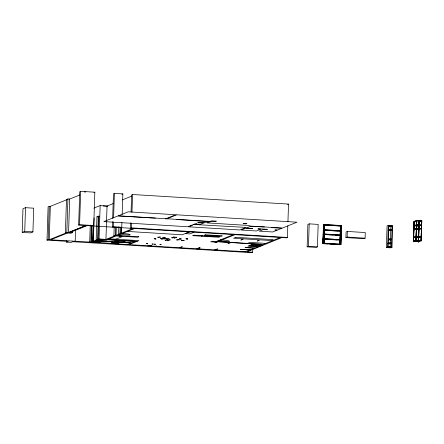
<?xml version="1.0" encoding="UTF-8"?>
<svg xmlns="http://www.w3.org/2000/svg" width="444" height="444" viewBox="0 0 444 444"><rect width="100%" height="100%" fill="white"/><g stroke="black" fill="none" stroke-linecap="round" stroke-linejoin="round"><path stroke-width="0.67" d="M22.2 232.406L22.988 208.702L25.524 207.681L33.711 208.186L32.923 231.89L30.386 232.906L22.2 232.406L24.736 231.385L32.923 231.89M24.736 231.385L25.524 207.681M66.545 240.753L66.495 242.119L68.232 241.419L47.003 240.115L48.107 206.743L50.327 206.343L66.594 199.817M47.003 240.115L48.18 239.643L49.262 206.282M48.157 239.655L49.245 239.71L50.327 206.343M49.223 239.716L66.112 232.939L65.385 232.895L66.489 199.523L67.932 198.94L69.669 199.051L79.881 194.949M65.385 232.895L66.822 232.312L67.932 198.94M66.822 232.312L68.559 232.423L69.669 199.051M67.516 233.022L70.99 233.239L72.433 232.662L72.477 231.296M75.569 229.742L75.186 241.314L74.031 241.775M68.559 232.423L85.797 225.502L78.649 225.064L79.759 191.691L80.68 191.32L94.838 192.191L93.734 225.563L92.813 225.935M78.649 225.064L79.576 224.692L80.68 191.32M90.265 225.041L89.677 242.735L99.045 238.977L105.944 239.399L107.048 206.027L113.248 203.541M90.831 242.274L91.375 225.941M91.902 225.574L91.353 242.063L100.494 242.624A7.992 0.894 1.9 0 0 94.744 241.353L93.345 241.264L94.117 217.904M93.251 225.657L92.724 241.458L93.307 225.663M96.942 216.772L96.165 240.132L97.569 240.221A7.992 0.894 1.9 0 0 107.298 239.899L98.157 239.333L98.929 215.973L96.942 216.772L98.34 216.861M99.045 238.977L100.155 205.605L107.048 206.027M112.548 221.684L112.371 227.134L113.292 226.762L121.75 227.284L121.906 222.516M112.665 218.282L113.475 193.762L114.397 193.39L122.855 193.911L122.178 214.341M113.292 226.762L113.448 221.994M113.586 217.91L114.397 193.39M114.619 235.919L113.892 235.875L114.186 227.017M113.892 235.875L115.329 235.292L115.601 227.123M116.328 227.167L116.062 235.337L115.329 235.292M118.792 226.856L118.542 234.343L129.815 235.037A10.195 1.138 1.9 0 0 122.483 233.411L121.079 233.322L121.284 227.2M120.169 227.622L119.947 234.426L117.46 235.425L138.883 236.741L137.646 237.24L119.697 236.136M121.007 233.622L121.212 227.467M130.714 222.799L130.536 228.249L131.457 227.877L287.423 237.462L287.806 225.885M131.074 211.905L131.64 194.877L132.562 194.505L288.528 204.09L287.94 221.795M131.457 227.877L131.613 223.11M131.973 212.215L132.562 194.505M179.282 247.364L179.271 247.708L182.279 246.759L179.831 247.741L179.842 247.397M197.225 248.468L197.214 248.812L199.661 247.824M242.946 239.111L242.935 239.455L240.848 240.032L242.374 239.421L242.385 239.077M66.495 242.119L71.096 242.396L72.833 241.703L251.515 252.68L252.664 252.22L252.758 249.495M307.137 246.836L307.881 224.392L309.207 223.859L318.176 224.414L317.432 246.853L316.106 247.386L307.137 246.836L308.463 246.303L317.432 246.853M308.463 246.303L309.207 223.859M323.46 224.914L322.838 243.689L323.848 243.268L341.003 244.339L341.63 225.563L324.47 224.509L323.46 224.914L328.949 225.252M322.982 243.634L323.598 224.969L324.32 224.681L341.625 225.68L340.615 226.085L323.454 225.03M323.826 224.986L323.06 243.706L323.598 224.969M324.32 224.681L323.926 243.356L324.686 224.636L323.926 243.356M323.848 243.284L324.47 224.509M337.185 225.757L340.62 225.968L339.999 244.744L340.759 226.024L339.771 244.733L340.393 226.068L341.63 225.563M341.003 244.339L340.637 244.383L341.258 225.724M340.859 244.4L341.397 225.663M345.909 237.579L346.092 231.94L347.336 231.446L365.279 232.545L365.09 238.184L363.852 238.683L345.909 237.579L347.147 237.085L365.09 238.184M347.147 237.085L347.336 231.446M386.358 247.563L387.079 225.813L388.345 225.302L392.724 225.574L392.002 247.325L390.731 247.83L386.358 247.563L387.623 247.053L392.002 247.325M387.623 247.053L388.345 225.302M390.154 247.236L390.265 243.889L391.53 243.384L391.419 246.725L388.161 246.525L388.272 243.184L391.53 243.384M390.282 243.356L390.393 240.01L391.658 239.505L391.547 242.846L388.289 242.646L388.4 239.305L391.658 239.505M390.431 238.783L390.703 230.68L391.969 230.175L391.68 238.95L388.422 238.75L388.711 229.97L391.969 230.175M390.726 229.975L390.837 226.634L392.102 226.124L391.991 229.465L388.733 229.265L388.844 225.924L392.102 226.124M414.269 221.417L413.37 241.769L414.047 221.401L416.722 220.379L421.8 220.679L421.067 241.07L421.661 220.685L419.125 221.7M413.597 241.786L414.102 221.378L413.431 241.747M416.722 220.379L416.017 240.759L416.694 220.391M416.017 240.759L416.639 220.363L415.906 240.753M418.981 221.706L418.531 242.085L419.264 221.695M419.008 221.695L418.448 242.069L419.153 221.689M420.956 241.064L421.8 220.679M93.917 192.563L94.838 192.191M121.934 194.283L122.855 193.911M93.834 208.142L100.155 205.605M122.272 199.917L131.846 196.07M99.339 216.461L98.285 216.855L97.569 240.221L96.342 240.715M87.202 225.585L69.963 232.506L72.433 232.662M120.829 227.655L121.75 227.284M92.18 242.357L95.926 240.853L112.748 241.886L111.516 242.38L112.915 242.468A7.992 0.894 1.9 0 1 118.665 243.745L50.622 239.804L86.192 225.524L133.294 228.421L105.583 239.544M94.744 241.353L95.982 240.859M155.422 218.087L118.298 215.806L128.211 211.821L175.763 214.746L165.906 218.703L117.949 215.945L103.857 221.6L187.862 226.762L195.327 223.765L196.564 223.843L195.843 224.131L200.311 224.403L204.112 222.877L197.691 222.816L198.729 222.4L207.936 222.755M101.476 241.192L101.837 241.048M122.483 233.411L134.698 228.505L280.497 237.462L263.264 244.383L212.143 241.242L210.7 241.819L216.306 242.163M119.497 236.219L120.94 235.636M165.573 218.681L165.224 218.82L167.477 218.798M115.806 239.205L122.749 236.419L116.023 236.003L107.343 239.488L137.179 241.32M110.928 243.268L110.401 243.479L245.493 251.776L262.382 244.994L252.403 244.383L247.963 246.165L257.947 246.775M112.915 242.468L114.147 241.974L131.307 243.029L127.561 244.533M115.74 241.336L114.336 241.247L113.109 241.741L96.287 240.709L100.033 239.205L125.463 241.014A7.992 0.894 1.9 0 1 115.74 241.336L114.508 241.83L131.668 242.885L135.414 241.381L117.727 240.537M177.234 219.397L176.89 219.536L210.528 221.711M130.447 240.909L132.179 240.21M128.965 244.616L138.905 240.626L109.074 238.794M189.427 231.868L182.168 234.782L127.434 231.424M189.655 231.885L185.331 233.616L189.816 233.894L194.139 232.157M201.382 236.186L202.536 235.72M287.607 204.462L288.528 204.09M210.018 236.713L211.172 236.252M216.35 241.503L233.583 234.582M216.533 241.736L217.399 241.386M234.987 234.665L214.94 242.713L217.949 241.764M203.663 249.739L204.817 249.278M264.474 226.962L250.499 226.329L246.231 228.038L252.741 228.438L245.743 228.238L241.247 230.042L256.388 230.974L260.883 229.165L257.859 228.982L258.347 228.782L267.432 229.343L263.803 229.348L259.307 231.152L272.649 231.973L277.145 230.164L274.903 230.031L277.639 229.97L281.901 228.255L271.839 227.639L272.327 227.445M230.397 242.529L227.95 243.512L230.847 242.557M214.596 249.878L217.61 248.929L215.157 249.911M247.452 243.412L249.955 242.407L265.773 243.379M235.958 251.193L245.637 251.72M235.814 251.715L236.963 251.254M259.235 244.805L260.678 244.222M287.423 237.462L286.497 237.834L281.901 237.551L246.897 251.865L252.664 252.22M323.432 230.042L324.52 229.709M323.51 230.231L324.148 229.87L341.308 230.924L340.221 231.257L323.282 230.214M323.293 234.293L324.381 233.96M323.365 234.482L324.009 234.121L341.17 235.176L340.076 235.509L323.143 234.471M340.221 231.141L341.314 230.808L324.298 229.698M323.215 239.011L323.859 238.65L341.014 239.704L339.926 240.149L322.988 239.111M323.132 239.055L324.22 238.722M339.926 240.038L340.298 239.993M339.771 244.711L340.637 244.383M84.305 191.969L85.603 192.047M66.489 199.523L67.216 199.567M414.047 221.401L416.655 221.55M103.158 205.955L107.87 206.244M415.395 225.713L414.158 225.635L416.694 224.62L421.634 224.925L419.097 225.941L416.627 225.791M388.883 226.512L390.837 226.634M415.062 229.259L413.825 229.182L416.361 228.166L421.295 228.466L418.759 229.487L416.294 229.337M330.325 225.336L335.814 225.674M388.095 230.519L390.703 230.68M323.288 230.103L330.863 230.569M332.201 230.647L338.217 231.019M193.601 224.459L245.987 227.411L239.677 229.948L188.644 226.812L192.252 225.363L191.464 225.313M324.153 233.949L341.17 235.059L340.082 235.392L335.403 235.109M323.149 234.354L326.712 234.571M328.049 234.654L333.4 234.981M388.439 239.893L390.393 240.01M323.998 238.706L340.931 239.749M340.787 239.804L340.071 240.093M322.993 238.994L329.903 239.421M331.907 239.544L337.251 239.871M79.576 224.692L93.734 225.563M387.656 243.734L390.265 243.889M327.744 243.856L322.844 243.556L323.848 243.151L340.787 244.189L339.777 244.594L337.101 244.433M329.748 243.978L335.764 244.35M322.838 243.673L340.143 244.688M242.374 239.421L242.935 239.455M220.446 239.854L221.845 239.943A10.195 1.138 1.9 0 1 229.182 241.569L217.91 240.876M217.388 241.73L260.317 244.367M251.293 244.827L261.272 245.443M250.183 245.271L260.162 245.887M249.073 245.721L259.052 246.331M254.717 248.074L245.038 247.547L254.573 248.129M250.25 249.867L240.426 249.395L249.961 249.983M240.57 249.339L250.105 249.928M196.664 248.429L196.653 248.779L199.101 247.791L200.222 247.863L197.774 248.845L197.785 248.501L196.664 248.429M154.784 238.922L155.927 238.977L154.784 238.922M157.787 237.207L158.924 237.257L157.787 237.207M167.394 240.537L168.537 240.587L167.394 240.537M173.399 237.096L174.536 237.152L173.399 237.096M183.006 240.432L184.149 240.482L183.006 240.432M186.008 238.711L187.146 238.761L186.008 238.711M142.457 245.316L143.595 245.366L142.457 245.316M146.492 243.695L147.63 243.745L146.492 243.695M148.063 245.66L149.206 245.71L148.063 245.66M152.098 244.039L153.241 244.089L152.098 244.039M150.316 245.798L151.454 245.848L150.316 245.798M154.351 244.178L155.489 244.228L154.351 244.178M161.2 238.933L162.343 238.983L161.255 238.916M162.571 237.879L163.708 237.934L162.571 237.879M155.927 246.143L157.065 246.192L155.983 246.126M159.962 244.522L161.1 244.572L159.962 244.522M169.025 239.865L170.169 239.921L169.025 239.865M171.767 237.762L172.905 237.818L171.767 237.762M178.222 239.754L179.365 239.804L178.222 239.754M179.592 238.7L180.73 238.755L179.592 238.7M154.168 238.656L155.306 238.711L154.168 238.656M159.396 237.074L160.534 237.129L159.452 237.057M160.6 238.672L161.738 238.722L160.6 238.672M164.136 237.751L165.279 237.806L164.136 237.751M165.174 240.398L166.311 240.454L165.174 240.398M166.861 239.732L167.999 239.788L166.861 239.732M173.937 237.895L175.075 237.951L173.937 237.895M175.624 237.235L176.762 237.285L175.624 237.235M176.657 239.882L177.794 239.932L176.657 239.882M180.192 238.961L181.335 239.016L180.192 238.961M181.402 240.559L182.54 240.615L181.402 240.559M186.624 238.977L187.768 239.027L186.624 238.977M176.773 214.807L166.916 218.764L210.095 221.417L211.566 220.829L216.389 221.123L215.179 221.612L211.366 221.373L207.476 222.938L248.301 225.447L250.988 226.129L282.395 228.061L297.003 222.194L176.773 214.807M163.614 238.262L162.171 238.839L167.782 239.183L169.22 238.606L163.614 238.262M193.9 235.192L192.746 235.653L218.653 237.246L219.808 236.78L193.9 235.192M205.4 234.798L204.251 235.264L221.073 236.297L222.228 235.836L205.4 234.798M243.889 223.371L243.14 223.676L246.17 223.859L246.919 223.56L243.889 223.371M235.869 237.329L233.622 238.234L270.968 240.526L273.215 239.627L235.869 237.329M258.752 240.426L257.22 241.042L259.196 240.454L258.752 240.426M416.716 220.607L414.18 221.628L419.114 221.928L421.65 220.912L416.716 220.607M416.688 224.847L414.152 225.868L419.086 226.174L421.622 225.152L416.688 224.847M416.355 228.394L413.819 229.415L418.753 229.715L421.289 228.699L416.355 228.394M416.095 236.219L413.558 237.235L418.492 237.54L421.029 236.519L416.095 236.219M416.089 236.447L413.553 237.462L418.487 237.768L421.023 236.752L416.089 236.447M415.961 240.171L413.425 241.192L418.365 241.492L420.901 240.476L415.961 240.171M415.956 240.404L413.42 241.419L418.353 241.725L420.89 240.704L415.956 240.404"/></g></svg>
